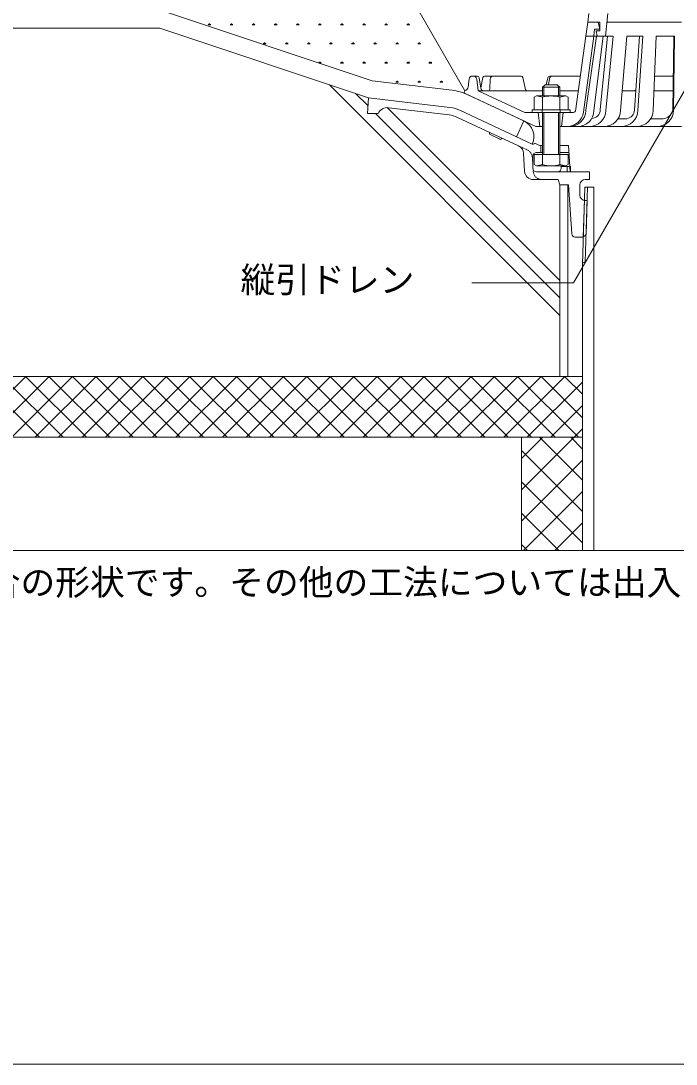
# Model space of a CAD drawing. Units: millimetres, scale not verified. Extents: x -1380 to 1380, y -955 to 955.
# Drawn here: x -480 to -103, y -955 to -356 of the extents above; entities that cross this region are included whole.
import ezdxf
from ezdxf.enums import TextEntityAlignment as Align

# ---------------------------------------------------------------- set-up
doc = ezdxf.new("R2010")
doc.units = ezdxf.units.MM
doc.header["$LTSCALE"] = 3
doc.linetypes.add('USER2', pattern=[0.375, 0.25, -0.125])
for name, color, linetype, lineweight in [('0-0_0', 7, 'Continuous', 9), ('0-1_HATCH', 9, 'Continuous', 18), ('0-3_KUTAI', 3, 'Continuous', 18), ('0-4_BOUSUI', 1, 'Continuous', 18), ('0-5_MOJI', 7, 'Continuous', 18), ('0-9_dannnetu', 6, 'Continuous', 18), ('0-A_buhin', 2, 'Continuous', 18), ('0-B_KANAMONO', 4, 'Continuous', 18), ('0-D_WAKU', 7, 'Continuous', 18)]:
    doc.layers.add(name, color=color, linetype=linetype, lineweight=lineweight)
doc.styles.add('ＭＳ ゴシック', font='')
doc.styles.get('ＭＳ ゴシック').set_extended_font_data('MS Gothic')

msp = doc.modelspace()

# ---------------------------------------------------------------- linework, layer by layer
at = {"layer": '0-0_0', "lineweight": 18}
msp.add_lwpolyline([(899.999, -660), (-900.001, -660), (-900.001, 540), (899.999, 540)], close=True, dxfattribs=at)
at = {"layer": '0-1_HATCH'}
for p, q in [((-372.251, -358.1), (-370.664, -358.1)), ((-371.857, -358.1), (-372.111, -357.66)), ((-371.656, -358.095), (-371.656, -357.46)), ((-371.458, -358.095), (-371.458, -357.301)), ((-371.259, -358.095), (-371.259, -357.46)), ((-371.062, -358.098), (-370.808, -357.658)), ((-359.551, -358.1), (-357.964, -358.1)), ((-359.157, -358.1), (-359.411, -357.66)), ((-358.956, -358.095), (-358.956, -357.46)), ((-358.758, -358.095), (-358.758, -357.301)), ((-358.559, -358.095), (-358.559, -357.46)), ((-358.362, -358.098), (-358.108, -357.658)), ((-346.851, -358.1), (-345.264, -358.1)), ((-346.457, -358.1), (-346.711, -357.66)), ((-346.256, -358.094), (-346.256, -357.459)), ((-346.058, -358.094), (-346.058, -357.301)), ((-345.859, -358.094), (-345.859, -357.459)), ((-345.662, -358.098), (-345.408, -357.658)), ((-334.151, -358.1), (-332.564, -358.1)), ((-333.757, -358.1), (-334.011, -357.66)), ((-333.556, -358.094), (-333.556, -357.459)), ((-333.358, -358.094), (-333.358, -357.301)), ((-333.159, -358.094), (-333.159, -357.459)), ((-332.962, -358.098), (-332.708, -357.658)), ((-321.451, -358.1), (-319.864, -358.1)), ((-321.057, -358.1), (-321.311, -357.66)), ((-320.856, -358.094), (-320.856, -357.459)), ((-320.658, -358.094), (-320.658, -357.301)), ((-320.459, -358.094), (-320.459, -357.459)), ((-320.262, -358.098), (-320.008, -357.658)), ((-308.751, -358.1), (-307.164, -358.1)), ((-308.357, -358.1), (-308.611, -357.66)), ((-308.156, -358.094), (-308.156, -357.459)), ((-307.958, -358.094), (-307.958, -357.301)), ((-307.759, -358.094), (-307.759, -357.459)), ((-307.562, -358.098), (-307.308, -357.658)), ((-296.051, -358.1), (-294.464, -358.1)), ((-295.657, -358.1), (-295.911, -357.66)), ((-295.456, -358.094), (-295.456, -357.459)), ((-295.258, -358.094), (-295.258, -357.301)), ((-295.059, -358.094), (-295.059, -357.459)), ((-294.862, -358.098), (-294.608, -357.658)), ((-283.351, -358.1), (-281.764, -358.1)), ((-282.957, -358.1), (-283.211, -357.66)), ((-282.756, -358.094), (-282.756, -357.459)), ((-282.558, -358.094), (-282.558, -357.3)), ((-282.359, -358.094), (-282.359, -357.459)), ((-282.162, -358.098), (-281.908, -357.658)), ((-270.651, -358.1), (-269.064, -358.1)), ((-270.257, -358.1), (-270.511, -357.66)), ((-270.056, -358.094), (-270.056, -357.459)), ((-269.858, -358.094), (-269.858, -357.3)), ((-269.659, -358.094), (-269.659, -357.459)), ((-269.462, -358.098), (-269.208, -357.658)), ((-257.951, -358.1), (-256.364, -358.1)), ((-257.557, -358.1), (-257.811, -357.66)), ((-257.356, -358.094), (-257.356, -357.459)), ((-257.158, -358.094), (-257.158, -357.3)), ((-256.959, -358.094), (-256.959, -357.459)), ((-256.762, -358.098), (-256.508, -357.658)), ((-340.501, -369.099), (-338.914, -369.099)), ((-340.107, -369.099), (-340.361, -368.659)), ((-339.906, -369.093), (-339.906, -368.458)), ((-339.708, -369.093), (-339.708, -368.299)), ((-339.509, -369.093), (-339.509, -368.458)), ((-339.312, -369.097), (-339.058, -368.657)), ((-327.801, -369.099), (-326.214, -369.099)), ((-327.407, -369.099), (-327.661, -368.659)), ((-327.206, -369.093), (-327.206, -368.458)), ((-327.008, -369.093), (-327.008, -368.299)), ((-326.809, -369.093), (-326.809, -368.458)), ((-326.612, -369.097), (-326.358, -368.657)), ((-315.101, -369.099), (-313.514, -369.099)), ((-314.707, -369.099), (-314.961, -368.659)), ((-314.506, -369.093), (-314.506, -368.458)), ((-314.308, -369.093), (-314.308, -368.299)), ((-314.109, -369.093), (-314.109, -368.458)), ((-313.912, -369.097), (-313.658, -368.657)), ((-302.401, -369.099), (-300.814, -369.099)), ((-302.007, -369.099), (-302.261, -368.659)), ((-301.806, -369.093), (-301.806, -368.458)), ((-301.608, -369.093), (-301.608, -368.299)), ((-301.409, -369.093), (-301.409, -368.458)), ((-301.212, -369.097), (-300.958, -368.657)), ((-289.701, -369.099), (-288.114, -369.099)), ((-289.307, -369.099), (-289.561, -368.659)), ((-289.106, -369.093), (-289.106, -368.458)), ((-288.908, -369.093), (-288.908, -368.299)), ((-288.709, -369.093), (-288.709, -368.458)), ((-288.512, -369.097), (-288.258, -368.657)), ((-277.001, -369.099), (-275.414, -369.099)), ((-276.607, -369.099), (-276.861, -368.659)), ((-276.406, -369.093), (-276.406, -368.458)), ((-276.208, -369.093), (-276.208, -368.299)), ((-276.009, -369.093), (-276.009, -368.458)), ((-275.812, -369.097), (-275.558, -368.657)), ((-264.301, -369.099), (-262.714, -369.099)), ((-263.907, -369.099), (-264.161, -368.659)), ((-263.706, -369.093), (-263.706, -368.458)), ((-263.508, -369.093), (-263.508, -368.299)), ((-263.309, -369.093), (-263.309, -368.458)), ((-263.112, -369.097), (-262.858, -368.657)), ((-251.601, -369.099), (-250.014, -369.099)), ((-251.207, -369.099), (-251.461, -368.659)), ((-251.006, -369.093), (-251.006, -368.458)), ((-250.808, -369.093), (-250.808, -368.299)), ((-250.609, -369.093), (-250.609, -368.458)), ((-250.412, -369.097), (-250.158, -368.657)), ((-308.421, -379.986), (-308.611, -379.657)), ((-308.156, -380.074), (-308.156, -379.456)), ((-308.086, -380.097), (-307.164, -380.097)), ((-307.958, -380.091), (-307.958, -379.298)), ((-307.759, -380.091), (-307.759, -379.456)), ((-307.562, -380.095), (-307.308, -379.655)), ((-296.051, -380.097), (-294.464, -380.097)), ((-295.657, -380.097), (-295.911, -379.657)), ((-295.456, -380.091), (-295.456, -379.456)), ((-295.258, -380.091), (-295.258, -379.298)), ((-295.059, -380.091), (-295.059, -379.456)), ((-294.862, -380.095), (-294.608, -379.655)), ((-283.351, -380.097), (-281.764, -380.097)), ((-282.957, -380.097), (-283.211, -379.657)), ((-282.756, -380.091), (-282.756, -379.456)), ((-282.558, -380.091), (-282.558, -379.298)), ((-282.359, -380.091), (-282.359, -379.456)), ((-282.162, -380.095), (-281.908, -379.655)), ((-270.651, -380.097), (-269.064, -380.097)), ((-270.257, -380.097), (-270.511, -379.657)), ((-270.056, -380.091), (-270.056, -379.456)), ((-269.858, -380.091), (-269.858, -379.297)), ((-269.659, -380.091), (-269.659, -379.456)), ((-269.462, -380.095), (-269.208, -379.655)), ((-257.951, -380.097), (-256.364, -380.097)), ((-257.557, -380.097), (-257.811, -379.657)), ((-257.356, -380.091), (-257.356, -379.456)), ((-257.158, -380.091), (-257.158, -379.297)), ((-256.959, -380.091), (-256.959, -379.456)), ((-256.762, -380.095), (-256.508, -379.655)), ((-245.251, -380.097), (-243.664, -380.097)), ((-244.857, -380.097), (-245.111, -379.657)), ((-244.656, -380.091), (-244.656, -379.456)), ((-244.458, -380.091), (-244.458, -379.297)), ((-244.259, -380.091), (-244.259, -379.456)), ((-244.062, -380.095), (-243.808, -379.655)), ((-170.001, -525), (-302.501, -392.5)), ((-276.208, -390.383), (-276.208, -390.296)), ((-264.301, -391.096), (-262.714, -391.096)), ((-263.907, -391.096), (-264.161, -390.656)), ((-263.706, -391.09), (-263.706, -390.455)), ((-263.508, -391.09), (-263.508, -390.296)), ((-263.309, -391.09), (-263.309, -390.455)), ((-263.112, -391.094), (-262.858, -390.654)), ((-251.601, -391.096), (-250.014, -391.096)), ((-251.207, -391.096), (-251.461, -390.656)), ((-251.006, -391.09), (-251.006, -390.455)), ((-250.808, -391.09), (-250.808, -390.296)), ((-250.609, -391.09), (-250.609, -390.455)), ((-250.412, -391.094), (-250.158, -390.654)), ((-238.901, -391.096), (-237.314, -391.096)), ((-238.507, -391.096), (-238.761, -390.656)), ((-238.306, -391.09), (-238.306, -390.455)), ((-238.108, -391.09), (-238.108, -390.296)), ((-237.909, -391.09), (-237.909, -390.455)), ((-237.712, -391.094), (-237.458, -390.654)), ((-280.264, -404.737), (-287.501, -397.5)), ((-170.001, -505), (-269.32, -405.681)), ((-170.001, -515), (-276.001, -409)), ((-512.008, -595), (-477.008, -560)), ((-469.081, -595), (-504.081, -560)), ((-498.538, -595), (-463.538, -560)), ((-455.611, -595), (-490.611, -560)), ((-485.067, -595), (-450.067, -560)), ((-442.141, -595), (-477.141, -560)), ((-471.597, -595), (-436.597, -560)), ((-428.67, -595), (-463.67, -560)), ((-458.127, -595), (-423.127, -560)), ((-415.2, -595), (-450.2, -560)), ((-444.656, -595), (-409.656, -560)), ((-401.729, -595), (-436.729, -560)), ((-431.186, -595), (-396.186, -560)), ((-388.259, -595), (-423.259, -560)), ((-417.716, -595), (-382.716, -560)), ((-374.789, -595), (-409.789, -560)), ((-404.245, -595), (-369.245, -560)), ((-361.318, -595), (-396.318, -560)), ((-390.775, -595), (-355.775, -560)), ((-347.848, -595), (-382.848, -560)), ((-377.304, -595), (-342.304, -560)), ((-334.377, -595), (-369.377, -560)), ((-363.834, -595), (-328.834, -560)), ((-320.907, -595), (-355.907, -560)), ((-350.364, -595), (-315.364, -560)), ((-307.437, -595), (-342.437, -560)), ((-336.893, -595), (-301.893, -560)), ((-293.966, -595), (-328.966, -560)), ((-323.423, -595), (-288.423, -560)), ((-280.496, -595), (-315.496, -560)), ((-309.952, -595), (-274.952, -560)), ((-267.026, -595), (-302.026, -560)), ((-296.482, -595), (-261.482, -560)), ((-253.555, -595), (-288.555, -560)), ((-283.012, -595), (-248.012, -560)), ((-240.085, -595), (-275.085, -560)), ((-269.541, -595), (-234.541, -560)), ((-226.614, -595), (-261.614, -560)), ((-256.071, -595), (-221.071, -560)), ((-213.144, -595), (-248.144, -560)), ((-242.601, -595), (-207.601, -560)), ((-199.674, -595), (-234.674, -560)), ((-229.13, -595), (-194.13, -560)), ((-186.203, -595), (-221.203, -560)), ((-215.66, -595), (-180.66, -560)), ((-172.733, -595), (-207.733, -560)), ((-202.189, -595), (-167.189, -560)), ((-159.262, -595), (-194.262, -560)), ((-157.001, -583.791), (-180.792, -560)), ((-157.001, -570.32), (-167.322, -560)), ((-188.719, -595), (-157.001, -563.282)), ((-175.249, -595), (-157.001, -576.753)), ((-161.778, -595), (-157.001, -590.223)), ((-192.001, -607.262), (-179.739, -595)), ((-192.001, -625.223), (-161.778, -595)), ((-157.001, -619.712), (-181.713, -595)), ((-157.001, -601.751), (-163.753, -595)), ((-157.001, -637.672), (-192.001, -602.672)), ((-192.001, -643.183), (-157.001, -608.183)), ((-157.001, -655.633), (-192.001, -620.633)), ((-190.857, -660), (-157.001, -626.144)), ((-170.595, -660), (-192.001, -638.593)), ((-172.897, -660), (-157.001, -644.104)), ((-188.555, -660), (-192.001, -656.554))]:
    msp.add_line(p, q, dxfattribs=at)
at = {"layer": '0-3_KUTAI'}
for p, q in [((-224.542, -396.107), (-310.34, -247.5)), ((-900.001, -360), (-400.001, -360)), ((-280.001, -400), (-400.001, -360))]:
    msp.add_line(p, q, dxfattribs=at)
msp.add_lwpolyline([(-900.001, -510), (-550.001, -510), (-550.001, -560), (-170.001, -560)], dxfattribs=at)
at = {"layer": '0-4_BOUSUI'}
for p, q in [((-222.879, -398.287), (-190.672, -413.306)), ((-190.672, -413.306), (-194.898, -422.369))]:
    msp.add_line(p, q, dxfattribs=at)
msp.add_lwpolyline([(-398.378, -350), (-277.802, -390.192), (-231.983, -395.69)], dxfattribs=at)
for centre, radius, start, end in [((-235.557, -425.477), 30, 65, 83.15723), ((-194.898, -422.369), 10, 335, 65)]:
    msp.add_arc(centre, radius, start, end, dxfattribs=at)
at = {"layer": '0-5_MOJI'}
msp.add_lwpolyline([(-220.628, -506.244), (-162.124, -506.244), (-98.05, -395.266)], dxfattribs=at)
at = {"layer": '0-9_dannnetu'}
for p, q in [((-165.501, -560), (-157.001, -560)), ((-192.001, -595), (-192.001, -660))]:
    msp.add_line(p, q, dxfattribs=at)
msp.add_lwpolyline([(-850.001, -545), (-585.001, -545), (-585.001, -595), (-157.001, -595)], dxfattribs=at)
at = {"layer": '0-A_buhin'}
msp.add_lwpolyline([(-165.501, -560), (-170.001, -560), (-170.001, -450), (-165.501, -450)], close=True, dxfattribs=at)
for points in [[(-157.001, -660), (-157.001, -495.52), (-155.623, -451.42), (-150.401, -451.42), (-150.401, -660)], [(-154.144, -451.42), (-155.48, -494.171), (-156.986, -495.04)]]:
    msp.add_lwpolyline(points, dxfattribs=at)
at = {"layer": '0-B_KANAMONO'}
for p, q in [((-154.001, -356.549), (-153.353, -351.549)), ((-143.822, -364.549), (-142.488, -351.549)), ((-154.001, -356.549), (-155.082, -364.549)), ((-154.001, -356.549), (-147.001, -356.549)), ((-150.001, -356.549), (-154.001, -356.549)), ((-148.001, -356.549), (-147.001, -360.549)), ((-143.001, -356.549), (-100.001, -356.549)), ((-155.082, -364.549), (-160.916, -407.718)), ((-150.541, -364.549), (-156.457, -408.321)), ((-139.318, -364.549), (-155.082, -364.549)), ((-148.895, -364.549), (-155.031, -407.161)), ((-150.229, -364.549), (-153.292, -364.549)), ((-150.001, -360.549), (-150.541, -364.549)), ((-145.074, -364.549), (-150.382, -407.263)), ((-147.001, -360.549), (-150.001, -360.549)), ((-148.501, -364.549), (-149.064, -361.549)), ((-148.501, -364.549), (-143.822, -364.549)), ((-146.792, -406.943), (-142.534, -364.549)), ((-139.318, -364.549), (-145.074, -364.549)), ((-143.608, -407.263), (-139.318, -364.549)), ((-131.419, -364.549), (-135.119, -407.263)), ((-123.665, -364.549), (-131.419, -364.549)), ((-122.329, -364.549), (-131.419, -364.549)), ((-124.233, -364.549), (-127.122, -407.134)), ((-122.329, -364.549), (-125.226, -407.263)), ((-114.687, -364.549), (-116.399, -407.263)), ((-104.067, -364.549), (-114.687, -364.549)), ((-113.975, -364.549), (-105.157, -364.549)), ((-104.467, -364.543), (-105.098, -407.257)), ((-104.067, -364.549), (-104.698, -407.263)), ((-222.209, -389.315), (-222.724, -393.692)), ((-220.223, -387.549), (-219.786, -387.549)), ((-217.439, -387.549), (-219.786, -387.549)), ((-217.799, -389.322), (-217.032, -396.049)), ((-216.352, -388.482), (-215.437, -394.437)), ((-214.325, -388.357), (-215.471, -394.218)), ((-213.344, -387.549), (-208.269, -387.549)), ((-210.068, -389.291), (-210.253, -395.081)), ((-208.269, -387.549), (-192.285, -387.549)), ((-191.312, -388.321), (-189.682, -395.277)), ((-176.885, -388.482), (-177.899, -392.5)), ((-175.865, -388.875), (-176.558, -392.5)), ((-175.722, -387.575), (-158.194, -387.575)), ((-104.807, -387.549), (-115.609, -387.549)), ((-180.001, -394), (-170.001, -394)), ((-179.201, -393.2), (-179.201, -398.949)), ((-170.801, -393.2), (-170.801, -398.949)), ((-225.001, -396.975), (-225.001, -396.868)), ((-224.463, -397.549), (-224.643, -397.438)), ((-224.463, -397.549), (-183.717, -416.549)), ((-213.559, -396.049), (-217.032, -396.049)), ((-217.032, -396.049), (-190.225, -408.549)), ((-211.252, -396.049), (-213.559, -396.049)), ((-188.708, -396.049), (-211.252, -396.049)), ((-185.278, -396.049), (-188.708, -396.049)), ((-183.691, -396.049), (-185.278, -396.049)), ((-183.691, -396.049), (-180.001, -396.049)), ((-179.909, -399.708), (-183.501, -398.949)), ((-179.909, -399.708), (-179.909, -406.949)), ((-166.501, -398.949), (-170.094, -399.708)), ((-170.094, -406.949), (-170.094, -399.708)), ((-170.001, -396.049), (-159.339, -396.049)), ((-128.27, -396.049), (-134.148, -396.049)), ((-128.27, -396.049), (-134.148, -396.049)), ((-115.949, -396.049), (-104.933, -396.049)), ((-268.417, -405.721), (-233.687, -409.888)), ((-185.835, -426.595), (-227.105, -407.35)), ((-180.251, -408.549), (-180.251, -406.949)), ((-169.751, -408.549), (-169.751, -406.949)), ((-228.922, -411.248), (-193.715, -427.665)), ((-162.776, -408.549), (-190.225, -408.549)), ((-182.528, -408.549), (-181.528, -416.549)), ((-180.001, -408.549), (-180.001, -432.5)), ((-179.201, -408.549), (-179.201, -432.5)), ((-170.801, -408.549), (-170.801, -432.5)), ((-170.001, -432.5), (-170.001, -408.549)), ((-168.001, -408.549), (-169.001, -416.549)), ((-136.539, -412.049), (-131.421, -412.049)), ((-117.818, -412.049), (-110.696, -412.049)), ((-183.717, -416.549), (-180.001, -416.549)), ((-183.717, -416.549), (-180.001, -416.549)), ((-170.001, -416.549), (-100.001, -416.549)), ((-181.001, -427.5), (-180.001, -427.5)), ((-170.001, -427.5), (-165.001, -427.5)), ((-165.001, -427.5), (-164.001, -442.5)), ((-190.836, -431.92), (-190.263, -442.276)), ((-185.501, -440.5), (-185.501, -433.5)), ((-181.001, -431.5), (-180.001, -431.5)), ((-179.909, -432.5), (-179.909, -438.321)), ((-170.094, -438.321), (-170.094, -432.5)), ((-170.001, -431.5), (-164.735, -431.5)), ((-183.501, -439.08), (-179.909, -438.321)), ((-170.094, -438.321), (-166.501, -439.08)), ((-169.197, -439.5), (-169.197, -440.5)), ((-165.733, -439.5), (-165.733, -442.5)), ((-158.501, -456), (-158.501, -450)), ((-156.516, -480), (-155.859, -458.978))]:
    msp.add_line(p, q, dxfattribs=at)
at = {"layer": '0-B_KANAMONO', "linetype": 'USER2'}
for p, q in [((-193.715, -427.665), (-188.69, -430.008)), ((-185.813, -434.223), (-185.299, -442.317))]:
    msp.add_line(p, q, dxfattribs=at)
at = {"layer": '0-B_KANAMONO'}
for points in [[(-147.001, -356.549), (-147.001, -361.549), (-149.064, -361.549)], [(-170.001, -398.949), (-170.001, -394), (-171.501, -392.5), (-178.501, -392.5), (-180.001, -394), (-180.001, -398.949)], [(-233.174, -405.619), (-280.001, -400), (-280.501, -409), (-274.501, -409)], [(-128.27, -396.049), (-134.148, -396.049), (-126.37, -396.049)], [(-203.168, -423.257), (-204.044, -423.952), (-210.388, -420.994), (-210.418, -419.876)], [(-183.501, -431.5), (-181.001, -431.5), (-181.001, -427.5), (-181.501, -427.5), (-184.501, -426.101)], [(-155.501, -447), (-153.001, -447), (-153.001, -442.5), (-183.501, -442.5)], [(-163.931, -442.5), (-163.931, -439.5), (-169.197, -439.5)], [(-185.27, -447), (-171.001, -447), (-170.001, -450), (-165.001, -450), (-163.126, -478.133)], [(-161.13, -480), (-156.516, -480), (-154.969, -478.5), (-154.359, -459), (-155.501, -459)]]:
    msp.add_lwpolyline(points, dxfattribs=at)
for points in [[(-166.501, -398.949), (-183.501, -398.949), (-184.816, -399.708), (-184.816, -406.949), (-165.186, -406.949), (-165.186, -399.708)], [(-164.001, -406.949), (-164.001, -408.549), (-186.001, -408.549), (-186.001, -406.949)], [(-184.816, -432.5), (-184.816, -438.321), (-183.501, -439.08), (-166.501, -439.08), (-165.186, -438.321), (-165.186, -432.5)]]:
    msp.add_lwpolyline(points, close=True, dxfattribs=at)
for centre, radius, start, end in [((-220.223, -389.549), 2, 90, 173.29016), ((-219.786, -389.549), 2, 6.50855, 90), ((-217.439, -388.649), 1.1, 8.73633, 90), ((-213.344, -388.549), 1, 90, 168.93852), ((-208.269, -389.349), 1.8, 90, 178.17441), ((-192.285, -388.549), 1, 13.18609, 90), ((-175.722, -388.775), 1.2, 90, 165.84869), ((-174.293, -389.175), 1.6, 90, 169.17503), ((-225.703, -393.341), 3, 292.78322, 353.29016), ((-213.559, -394.149), 1.9, 188.73633, 270), ((-211.252, -395.049), 1, 270, 358.17441), ((-188.708, -395.049), 1, 193.18609, 270), ((-224.251, -396.799), 0.75, 112.78322, 238.51591), ((-175.001, -415.19), 16.241, 72.41205, 107.58795), ((-128.27, -391.049), 5, 270, 292.66299), ((-269.132, -411.678), 6, 83.15723, 153.48932), ((-235.557, -425.477), 20, 65, 83.15723), ((-164.541, -407.049), 9.5, 270, 358.71059), ((-162.776, -406.549), 2, 270, 352.30395), ((-159.879, -407.049), 9.5, 270, 358.71059), ((-153.106, -407.049), 9.5, 270, 358.71059), ((-151.791, -406.83), 5, 271.39299, 358.71059), ((-144.617, -407.049), 9.5, 270, 358.71059), ((-134.724, -407.049), 9.5, 270, 358.71059), ((-132.417, -406.84), 5.303, 280.82629, 356.82158), ((-125.896, -407.049), 9.5, 270, 358.71059), ((-114.196, -407.049), 9.5, 270, 358.71059), ((-111.213, -405.779), 6.291, 274.7186, 346.41756), ((-235.557, -425.477), 15.7, 65, 83.15723), ((-165.871, -407.049), 9.5, 270, 352.30395), ((-195.828, -432.196), 5, 3.16763, 65), ((-185.412, -425.689), 1, 245, 335.65137), ((-183.501, -433.5), 2, 90, 180), ((-185.27, -442), 5, 183.16763, 270), ((-183.501, -440.5), 2, 180, 270), ((-175.001, -422.839), 16.241, 252.41205, 287.58795), ((-171.197, -440.5), 2, 270, 0), ((-155.501, -450), 3, 90, 180), ((-155.501, -456), 3, 180, 270), ((-161.13, -478), 2, 183.81407, 270)]:
    msp.add_arc(centre, radius, start, end, dxfattribs=at)
at = {"layer": '0-B_KANAMONO', "linetype": 'USER2'}
for centre, start, end in [((-190.803, -434.54), 3.63573, 65), ((-180.309, -442), 183.63573, 270)]:
    msp.add_arc(centre, 5, start, end, dxfattribs=at)
at = {"layer": '0-D_WAKU'}
msp.add_lwpolyline([(-1380.001, -955), (1379.999, -955), (1379.999, 955), (-1380.001, 955)], close=True, dxfattribs=at)

# ---------------------------------------------------------------- texts
at = {"layer": '0-5_MOJI', "style": 'ＭＳ ゴシック'}
for s, p in [('縦引ドレン', (-353.577, -516.244)), ('※こちらの図は熱工法とストライプ工法の場合の形状です。その他の工法については出入隅の形状等一部が異なります。', (-900.001, -690))]:
    msp.add_text(s, height=14.66, dxfattribs=at).set_placement(p, align=Align.BOTTOM_LEFT)

doc.saveas('drawing.dxf')
